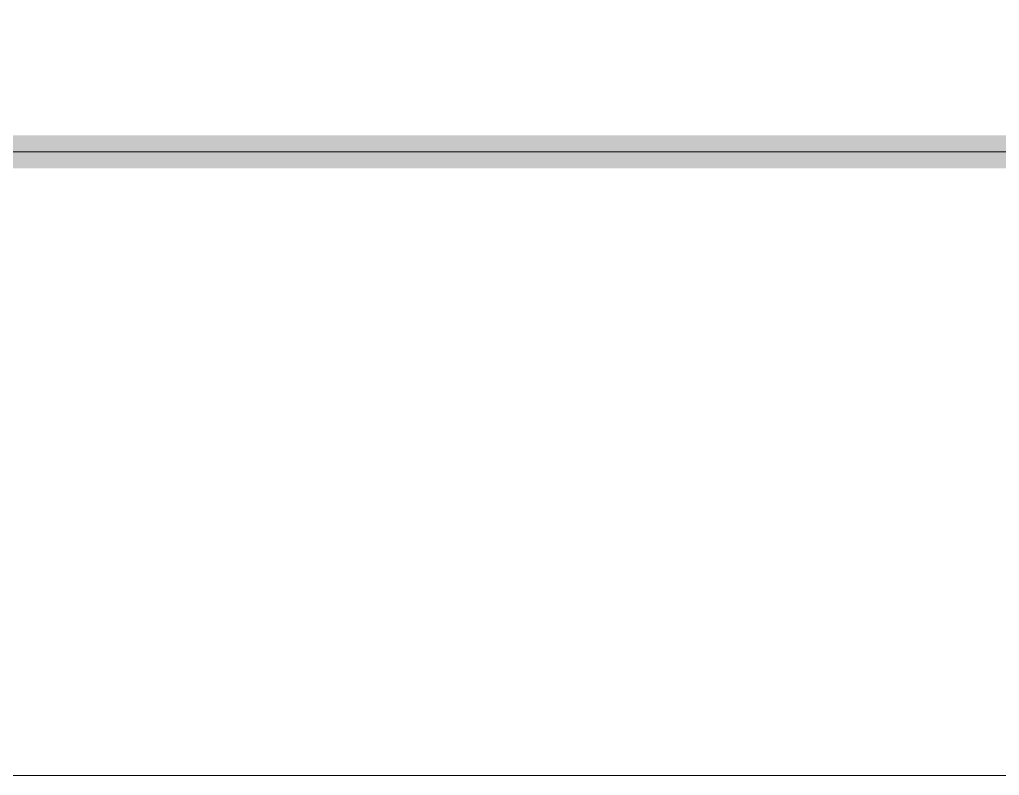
# Model space of a CAD drawing. Header units: millimetres. Extents: x 6 to 291, y 4 to 206.
# Drawn here: x 238.84 to 246.36, y 3.98 to 9.78 of the extents above; entities that cross this region are included whole.
import ezdxf

# ---------------------------------------------------------------- set-up
doc = ezdxf.new("R2010")
doc.units = ezdxf.units.MM
doc.layers.add('C00-00-00', color=7, linetype='Continuous')

msp = doc.modelspace()

# ---------------------------------------------------------------- hatches: boundary and pattern name
at = {"layer": 'C00-00-00'}
h = msp.add_hatch(color=256, dxfattribs=at)
h.dxf.hatch_style = 2
h.paths.add_polyline_path([(286.469659, 8.636004), (286.173327, 8.89001), (17.653, 8.636004)])
h = msp.add_hatch(color=256, dxfattribs=at)
h.dxf.hatch_style = 2
h.paths.add_polyline_path([(286.173327, 8.89001), (17.653, 8.636004), (17.907, 8.89001)])
h = msp.add_hatch(color=256, dxfattribs=at)
h.dxf.hatch_style = 2
h.paths.add_polyline_path([(101.388337, 8.847667), (101.388337, 8.67833), (286.342664, 8.847667)])
h = msp.add_hatch(color=256, dxfattribs=at)
h.dxf.hatch_style = 2
h.paths.add_polyline_path([(101.388337, 8.67833), (286.342664, 8.847667), (286.342664, 8.67833)])

# ---------------------------------------------------------------- linework, layer by layer
at = {"layer": 'C00-00-00', "lineweight": 15}
for points in [[(291.126319, 205.740002), (5.799667, 205.740002), (5.799667, 3.979343), (291.126319, 3.979343)], [(286.342664, 8.762999), (103.759001, 8.762999)], [(139.784669, 8.762999), (103.759001, 8.762999), (286.342664, 8.762999)], [(139.784669, 8.762999), (103.759001, 8.762999), (286.342664, 8.762999)]]:
    msp.add_lwpolyline(points, dxfattribs=at)

doc.saveas('drawing.dxf')
